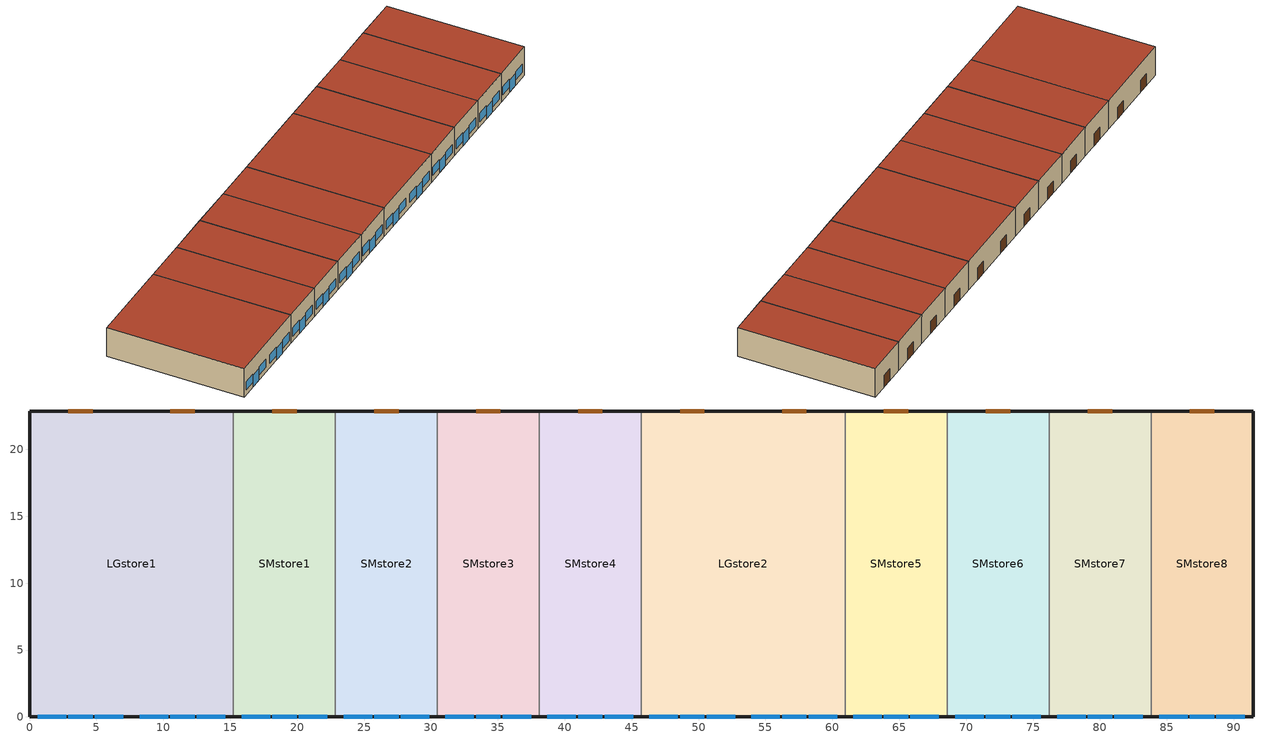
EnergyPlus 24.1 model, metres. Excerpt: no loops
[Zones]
LGstore1
 floor ground (ext-slab): 0,22.86 15.24,22.86 15.24,0 0,0 z0
 wall outside (Steel Frame Non-res Ext Wall): 15.24,22.86 0,22.86 0,0 15.24,0 z0:5.18
 wall to SMstore1 (int-walls): 15.24,0 15.24,22.86 z0:5.18
 window (Window Non-res Fixed): 2.9,0 4.73,0 / 10.52,0 12.35,0 z0:2.13; 0.61,0 2.74,0 / 4.88,0 7.01,0 / 8.23,0 10.36,0 / 12.5,0 14.63,0 z0.91:2.43
 door (Swinging Door Non-res): 4.73,22.86 2.9,22.86 / 12.35,22.86 10.52,22.86 z0:2.13
 roof outside (IEAD Non-res Roof): 15.24,22.86 0,22.86 0,0 15.24,0 z5.18
LGstore2
 floor ground (ext-slab): 45.72,22.86 60.96,22.86 60.96,0 45.72,0 z0
 wall outside (Steel Frame Non-res Ext Wall): 45.72,0 60.96,0 / 60.96,22.86 45.72,22.86 z0:5.18
 wall to SMstore4 (int-walls): 45.72,22.86 45.72,0 z0:5.18
 wall to SMstore5 (int-walls): 60.96,0 60.96,22.86 z0:5.18
 window (Window Non-res Fixed): 48.62,0 50.44,0 / 56.24,0 58.06,0 z0:2.13; 46.33,0 48.46,0 / 50.6,0 52.73,0 / 53.95,0 56.08,0 / 58.22,0 60.35,0 z0.91:2.43
 door (Swinging Door Non-res): 50.44,22.86 48.62,22.86 / 58.06,22.86 56.24,22.86 z0:2.13
 roof outside (IEAD Non-res Roof): 60.96,22.86 45.72,22.86 45.72,0 60.96,0 z5.18
SMstore1
 floor ground (ext-slab): 15.24,22.86 22.86,22.86 22.86,0 15.24,0 z0
 wall outside (Steel Frame Non-res Ext Wall): 15.24,0 22.86,0 / 22.86,22.86 15.24,22.86 z0:5.18
 wall to SMstore2 (int-walls): 22.86,0 22.86,22.86 z0:5.18
 window (Window Non-res Fixed): 18.14,0 19.97,0 z0:2.13; 15.85,0 17.98,0 / 20.12,0 22.25,0 z0.91:2.43
 door (Swinging Door Non-res): 19.97,22.86 18.14,22.86 z0:2.13
 roof outside (IEAD Non-res Roof): 22.86,22.86 15.24,22.86 15.24,0 22.86,0 z5.18
SMstore2
 floor ground (ext-slab): 22.86,22.86 30.48,22.86 30.48,0 22.86,0 z0
 wall outside (Steel Frame Non-res Ext Wall): 22.86,0 30.48,0 / 30.48,22.86 22.86,22.86 z0:5.18
 wall to SMstore3 (int-walls): 30.48,0 30.48,22.86 z0:5.18
 window (Window Non-res Fixed): 25.76,0 27.58,0 z0:2.13; 23.47,0 25.6,0 / 27.74,0 29.87,0 z0.91:2.43
 door (Swinging Door Non-res): 27.58,22.86 25.76,22.86 z0:2.13
 roof outside (IEAD Non-res Roof): 30.48,22.86 22.86,22.86 22.86,0 30.48,0 z5.18
SMstore3
 floor ground (ext-slab): 30.48,22.86 38.1,22.86 38.1,0 30.48,0 z0
 wall outside (Steel Frame Non-res Ext Wall): 30.48,0 38.1,0 / 38.1,22.86 30.48,22.86 z0:5.18
 wall to SMstore4 (int-walls): 38.1,0 38.1,22.86 z0:5.18
 window (Window Non-res Fixed): 33.38,0 35.2,0 z0:2.13; 31.09,0 33.22,0 / 35.36,0 37.49,0 z0.91:2.43
 door (Swinging Door Non-res): 35.2,22.86 33.38,22.86 z0:2.13
 roof outside (IEAD Non-res Roof): 38.1,22.86 30.48,22.86 30.48,0 38.1,0 z5.18
SMstore4
 floor ground (ext-slab): 38.1,22.86 45.72,22.86 45.72,0 38.1,0 z0
 wall outside (Steel Frame Non-res Ext Wall): 38.1,0 45.72,0 / 45.72,22.86 38.1,22.86 z0:5.18
 window (Window Non-res Fixed): 41,0 42.82,0 z0:2.13; 38.71,0 40.84,0 / 42.98,0 45.11,0 z0.91:2.43
 door (Swinging Door Non-res): 42.82,22.86 41,22.86 z0:2.13
 roof outside (IEAD Non-res Roof): 45.72,22.86 38.1,22.86 38.1,0 45.72,0 z5.18
SMstore5
 floor ground (ext-slab): 60.96,22.86 68.58,22.86 68.58,0 60.96,0 z0
 wall outside (Steel Frame Non-res Ext Wall): 60.96,0 68.58,0 / 68.58,22.86 60.96,22.86 z0:5.18
 wall to SMstore6 (int-walls): 68.58,0 68.58,22.86 z0:5.18
 window (Window Non-res Fixed): 63.86,0 65.68,0 z0:2.13; 61.57,0 63.7,0 / 65.84,0 67.97,0 z0.91:2.43
 door (Swinging Door Non-res): 65.68,22.86 63.86,22.86 z0:2.13
 roof outside (IEAD Non-res Roof): 68.58,22.86 60.96,22.86 60.96,0 68.58,0 z5.18
SMstore6
 floor ground (ext-slab): 68.58,22.86 76.2,22.86 76.2,0 68.58,0 z0
 wall outside (Steel Frame Non-res Ext Wall): 68.58,0 76.2,0 / 76.2,22.86 68.58,22.86 z0:5.18
 wall to SMstore7 (int-walls): 76.2,0 76.2,22.86 z0:5.18
 window (Window Non-res Fixed): 71.48,0 73.3,0 z0:2.13; 69.19,0 71.32,0 / 73.46,0 75.59,0 z0.91:2.43
 door (Swinging Door Non-res): 73.3,22.86 71.48,22.86 z0:2.13
 roof outside (IEAD Non-res Roof): 76.2,22.86 68.58,22.86 68.58,0 76.2,0 z5.18
SMstore7
 floor ground (ext-slab): 76.2,22.86 83.82,22.86 83.82,0 76.2,0 z0
 wall outside (Steel Frame Non-res Ext Wall): 76.2,0 83.82,0 / 83.82,22.86 76.2,22.86 z0:5.18
 wall to SMstore8 (int-walls): 83.82,0 83.82,22.86 z0:5.18
 window (Window Non-res Fixed): 79.1,0 80.92,0 z0:2.13; 76.81,0 78.94,0 / 81.08,0 83.21,0 z0.91:2.43
 door (Swinging Door Non-res): 80.92,22.86 79.1,22.86 z0:2.13
 roof outside (IEAD Non-res Roof): 83.82,22.86 76.2,22.86 76.2,0 83.82,0 z5.18
SMstore8
 floor ground (ext-slab): 83.82,22.86 91.44,22.86 91.44,0 83.82,0 z0
 wall outside (Steel Frame Non-res Ext Wall): 83.82,0 91.44,0 91.44,22.86 83.82,22.86 z0:5.18
 window (Window Non-res Fixed): 86.72,0 88.54,0 z0:2.13; 84.43,0 86.56,0 / 88.7,0 90.83,0 z0.91:2.43
 door (Swinging Door Non-res): 88.54,22.86 86.72,22.86 z0:2.13
 roof outside (IEAD Non-res Roof): 91.44,22.86 83.82,22.86 83.82,0 91.44,0 z5.18
[Building]
Ref Bldg Strip Mall New2004_v1.3_5.0: Loads convergence tolerance value=0.04; Maximum number of warmup days=25; Minimum number of warmup days=6; North axis=0; Solar distribution=FullInteriorAndExterior; Temperature convergence tolerance value=0.2; Terrain=City
[Site:GroundTemperature:BuildingSurface]
19.527, 19.502, 19.536, 19.598, 20.002, 21.64, 22.225, 22.375, 21.449, 20.121, 19.802, 19.633
[Site:Location]
USA IL-CHICAGO-OHARE: Elevation=190; Latitude=41.77; Longitude=-87.75; Time zone=-6
[Site:WaterMainsTemperature]
Annual average outdoor air temperature=9.69; Calculation method=Correlation; Maximum difference in monthly average outdoor air temperatures=28.1
[SizingPeriod:DesignDay] Barometric pressure=99063; Day of month=21; Daylight saving time indicator=No; Humidity condition type=WetBulb; Rain indicator=No; Snow indicator=No; Solar model indicator=ASHRAEClearSky
Name | Daily dry bulb temperature range | Day type | Maximum dry bulb temperature | Month | Sky clearness | Wetbulb or dewpoint at maximum dry bulb | Wind direction | Wind speed
CHICAGO Ann Clg .4% Condns WB=>MDB | 10.7 | SummerDesignDay | 31.2 | 7 | 1 | 25.5 | 230 | 5.3
CHICAGO Ann Htg 99.6% Condns DB | 0 | WinterDesignDay | -20.6 | 1 | 0 | -20.6 | 270 | 4.9
[Construction]
IEAD Non-res Roof: Roof Membrane, IEAD NonRes Roof Insulation, Metal Decking
InteriorFurnishings: Std Wood 6inch
Steel Frame Non-res Ext Wall: Wood Siding, Steel Frame NonRes Wall Insulation, 1/2IN Gypsum
Swinging Door Non-res: Opaque Door panel NonRes
Window Non-res Fixed: NonRes Fixed Assembly Window
ext-slab: HW CONCRETE
int-walls: 1/2IN Gypsum, 1/2IN Gypsum
[Material] Thermal absorptance=0.9
Name | Conductivity | Density | Roughness | Solar absorptance | Specific heat | Thickness | Visible absorptance
1/2IN Gypsum | 0.16 | 784.9 | Smooth | 0.92 | 830 | 0.0127 | 0.92
HW CONCRETE | 1.311 | 2240 | Rough | 0.7 | 836.8 | 0.1016 | 0.7
IEAD NonRes Roof Insulation | 0.049 | 265 | MediumRough | 0.7 | 836.8 | 0.127339 | 0.7
Metal Decking | 45.006 | 7680 | MediumSmooth | 0.7 | 418.4 | 0.0015 | 0.3
Roof Membrane | 0.16 | 1121.29 | VeryRough | 0.7 | 1460 | 0.0095 | 0.7
Std Wood 6inch | 0.12 | 540 | MediumSmooth | 0.7 | 1210 | 0.15 | 0.7
Steel Frame NonRes Wall Insulation | 0.049 | 265 | MediumRough | 0.7 | 836.8 | 0.0870565 | 0.7
Wood Siding | 0.11 | 544.62 | MediumSmooth | 0.78 | 1210 | 0.01 | 0.78
[Material:NoMass]
Opaque Door panel NonRes: Roughness=MediumRough; Solar absorptance=0.7; Thermal absorptance=0.9; Thermal resistance=0.101897; Visible absorptance=0.7
[WindowMaterial:SimpleGlazingSystem]
NonRes Fixed Assembly Window: Solar heat gain coefficient=0.39; U factor=3.23646
[AvailabilityManager:NightCycle] Applicability schedule=ALWAYS_ON; Control type=StayOff; Cycling run time=1800; Cycling run time control type=FixedRunTime; Fan schedule=HVACOperationSchd; Thermostat tolerance=1
PSZ-AC_1:1 Availability Manager; PSZ-AC_2:2 Availability Manager; PSZ-AC_3:3 Availability Manager; PSZ-AC_4:4 Availability Manager; PSZ-AC_5:5 Availability Manager; PSZ-AC_6:6 Availability Manager; PSZ-AC_7:7 Availability Manager; PSZ-AC_8:8 Availability Manager; PSZ-AC_9:9 Availability Manager; PSZ-AC_10:10 Availability Manager
[ElectricEquipment] Design level calculation method=Watts/Area; End use subcategory=MiscPlug; Fraction latent=0; Fraction lost=0; Fraction radiant=0.5; Schedule=BLDG_EQUIP_SCH; Watts per floor area=4.3
Name | Zone or zonelist or space or spacelist
LGstore1_MiscPlug_Equip | LGstore1
LGstore2_MiscPlug_Equip | LGstore2
SMstore1_MiscPlug_Equip | SMstore1
SMstore2_MiscPlug_Equip | SMstore2
SMstore3_MiscPlug_Equip | SMstore3
SMstore4_MiscPlug_Equip | SMstore4
SMstore5_MiscPlug_Equip | SMstore5
SMstore6_MiscPlug_Equip | SMstore6
SMstore7_MiscPlug_Equip | SMstore7
SMstore8_MiscPlug_Equip | SMstore8
[Exterior:Lights]
Exterior Facade Lighting: Control option=AstronomicalClock; Design level=11485; End use subcategory=Exterior Facade Lighting; Schedule=ALWAYS_ON
[InternalMass] Construction=InteriorFurnishings
Name | Zone or zonelist | Surface area
LGstore1 Internal Mass | LGstore1 | 696.7728
LGstore2 Internal Mass | LGstore2 | 696.7728
SMstore1 Internal Mass | SMstore1 | 348.3864
SMstore2 Internal Mass | SMstore2 | 348.3864
SMstore3 Internal Mass | SMstore3 | 348.3864
SMstore4 Internal Mass | SMstore4 | 348.3864
SMstore5 Internal Mass | SMstore5 | 348.3864
SMstore6 Internal Mass | SMstore6 | 348.3864
SMstore7 Internal Mass | SMstore7 | 348.3864
SMstore8 Internal Mass | SMstore8 | 348.3864
[Lights] Design level calculation method=Watts/Area; End use subcategory=General; Fraction radiant=0.7; Fraction replaceable=1; Fraction visible=0.2; Return air fraction=0; Return air fraction calculated from plenum temperature=No; Schedule=BLDG_LIGHT_SCH
Name | Watts per floor area | Zone or zonelist or space or spacelist
LGstore1_Lights | 23.99 | LGstore1
LGstore2_Lights | 13.77 | LGstore2
SMstore1_Lights | 23.99 | SMstore1
SMstore2_Lights | 18.29 | SMstore2
SMstore3_Lights | 18.29 | SMstore3
SMstore4_Lights | 18.29 | SMstore4
SMstore5_Lights | 13.77 | SMstore5
SMstore6_Lights | 13.77 | SMstore6
SMstore7_Lights | 13.77 | SMstore7
SMstore8_Lights | 13.77 | SMstore8
[People] Activity level schedule=ACTIVITY_SCH; Air velocity schedule=AIR_VELO_SCH; Clothing insulation calculation method=ClothingInsulationSchedule; Clothing insulation schedule=CLOTHING_SCH; Enable ashrae 55 comfort warnings=No; Floor area per person=6.19; Fraction radiant=0.3; Mean radiant temperature calculation type=EnclosureAveraged; Number of people calculation method=Area/Person; Number of people schedule=BLDG_OCC_SCH; Sensible heat fraction=Autocalculate; Thermal comfort model 1 type=Fanger; Work efficiency schedule=WORK_EFF_SCH
Name | Zone or zonelist or space or spacelist
LGstore1 People | LGstore1
LGstore2 People | LGstore2
SMstore1 People | SMstore1
SMstore2 People | SMstore2
SMstore3 People | SMstore3
SMstore4 People | SMstore4
SMstore5 People | SMstore5
SMstore6 People | SMstore6
SMstore7 People | SMstore7
SMstore8 People | SMstore8
[UtilityCost:Charge:Block] Category variable=EnergyCharges; Season=Annual; Source variable=totalEnergy
Name | Block 1 cost per unit value or variable | Block 2 cost per unit value or variable | Block 3 cost per unit value or variable | Block 4 cost per unit value or variable | Block size 1 value or variable | Block size 2 value or variable | Block size 3 value or variable | Block size 4 value or variable | Tariff | Utility cost charge block | Block size multiplier value or variable
UtilityCost:Charge:Block 1 | 0.108222 | 0.087021 | 0.07842 | 0.05832 | 300 | 700 | 1500 | remaining | PSI_LLF_LowLoadFactorService | AnnualEnergyCharge
UtilityCost:Charge:Block 2 | 0 | 0.051773 | 0.046965 |  | 190 | 110 | remaining |  | PSI_LLF_LowLoadFactorService | AnnualDemandBaseCharge | TotalDemand
UtilityCost:Charge:Block 3 | 0.082409 | 0.072873 | 0.061696 | 0.041179 | 300 | 700 | 1500 | remaining | PSI_CS_CommercialElectricService | AnnualEnergyCharge
[UtilityCost:Charge:Simple] Season=Annual
Name | Category variable | Cost per unit value or variable | Source variable | Tariff | Utility cost charge simple
UtilityCost:Charge:Simple 1 | EnergyCharges | 0.002028 | totalEnergy | PSI_LLF_LowLoadFactorService | FuelCostAdjustEnergyCharge
UtilityCost:Charge:Simple 2 | EnergyCharges | 0.000536 | totalEnergy | PSI_LLF_LowLoadFactorService | QualPollutionControlAdjustEnergyCharge
UtilityCost:Charge:Simple 3 | EnergyCharges | 0.001127 | totalEnergy | PSI_LLF_LowLoadFactorService | SoxNoxRiderAdjustEnergyCharge
UtilityCost:Charge:Simple 4 | EnergyCharges | -0.00037 | totalEnergy | PSI_LLF_LowLoadFactorService | DSMRiderAdjustEnergyCharge
UtilityCost:Charge:Simple 5 | EnergyCharges | -3.1e-05 | totalEnergy | PSI_LLF_LowLoadFactorService | PurchPowerTrackerAdjustEnergyCharge
UtilityCost:Charge:Simple 6 | EnergyCharges | -0.000216 | totalEnergy | PSI_LLF_LowLoadFactorService | MidwestISOAdjustEnergyCharge
UtilityCost:Charge:Simple 7 | EnergyCharges | 0.000833 | totalEnergy | PSI_LLF_LowLoadFactorService | CleanCoalRiderEnergyCharge
UtilityCost:Charge:Simple 8 | Taxes | 0.08 | SubTotal | PSI_LLF_LowLoadFactorService | TaxofeightPercent
UtilityCost:Charge:Simple 9 | EnergyCharges | 0.002028 | totalEnergy | PSI_CS_CommercialElectricService | FuelCostAdjustEnergyCharge
UtilityCost:Charge:Simple 10 | EnergyCharges | 0.000536 | totalEnergy | PSI_CS_CommercialElectricService | QualPollutionControlAdjustEnergyCharge
UtilityCost:Charge:Simple 11 | EnergyCharges | 0.001127 | totalEnergy | PSI_CS_CommercialElectricService | SoxNoxRiderAdjustEnergyCharge
UtilityCost:Charge:Simple 12 | EnergyCharges | 2.1e-05 | totalEnergy | PSI_CS_CommercialElectricService | DSMRiderAdjustEnergyCharge
UtilityCost:Charge:Simple 13 | EnergyCharges | 3.4e-05 | totalEnergy | PSI_CS_CommercialElectricService | PurchPowerTrackerAdjustEnergyCharge
UtilityCost:Charge:Simple 14 | EnergyCharges | -0.000203 | totalEnergy | PSI_CS_CommercialElectricService | MidwestISOAdjustEnergyCharge
UtilityCost:Charge:Simple 15 | EnergyCharges | 0.000807 | totalEnergy | PSI_CS_CommercialElectricService | CleanCoalRiderEnergyCharge
UtilityCost:Charge:Simple 16 | Taxes | 0.08 | SubTotal | PSI_CS_CommercialElectricService | TaxofeightPercent
UtilityCost:Charge:Simple 17 | EnergyCharges | IN_MonthlyGasRates | totalEnergy | IN_EIAMonthlyRateGas | MonthlyRateGasCharge
UtilityCost:Charge:Simple 18 | Taxes | 0.08 | SubTotal | IN_EIAMonthlyRateGas | TaxofEightPercent
[UtilityCost:Qualify] Season=Annual; Threshold test=Count; Threshold value or variable=75; Variable=TotalDemand
Name | Number of months | Qualify type | Tariff | Utility cost qualify
UtilityCost:Qualify 1 | 12 | Minimum | PSI_LLF_LowLoadFactorService | MinDemand75kw
UtilityCost:Qualify 2 | 1 | Maximum | PSI_CS_CommercialElectricService | MaxDemand75kw
[UtilityCost:Tariff]
Name | Conversion factor choice | Group | Monthly charge or variable | Output meter | Demand window length
IN_EIAMonthlyRateGas | MCF | Comm Gas | 0 | NaturalGas:Facility
PSI_CS_CommercialElectricService | kWh | Comm Elect | 9.4 | Electricity:Facility
PSI_LLF_LowLoadFactorService | kWh | Comm Elect | 15 | Electricity:Facility | HalfHour
[UtilityCost:Variable]
IN_MonthlyGasRates: January value=8.22; February value=7.51; March value=8.97; April value=9.01; May value=9.16; June value=10.44; July value=10.32; August value=10.13; September value=9.2; October value=8.18; November value=7.83; December value=7.63; Tariff=IN_EIAMonthlyRateGas; Variable type=Currency
[Zone] Floor area=Autocalculate; Multiplier=1; Part of total floor area=Yes; Type=1
LGstore1; LGstore2; SMstore1; SMstore2; SMstore3; SMstore4; SMstore5; SMstore6; SMstore7; SMstore8
[ZoneInfiltration:DesignFlowRate] Constant term coefficient=1; Design flow rate calculation method=Flow/ExteriorArea; Flow rate per exterior surface area=0.000302; Schedule=INFIL_HALF_ON_SCH; Temperature term coefficient=0; Velocity squared term coefficient=0; Velocity term coefficient=0
Name | Zone or zonelist or space or spacelist
LGstore1_Infiltration | LGstore1
LGstore2_Infiltration | LGstore2
SMstore1_Infiltration | SMstore1
SMstore2_Infiltration | SMstore2
SMstore3_Infiltration | SMstore3
SMstore4_Infiltration | SMstore4
SMstore5_Infiltration | SMstore5
SMstore6_Infiltration | SMstore6
SMstore7_Infiltration | SMstore7
SMstore8_Infiltration | SMstore8
[Schedule:Compact]
ACTIVITY_SCH: Through: 12/31, For: AllDays, Until: 24:00, 120
AIR_VELO_SCH: Through: 12/31, For: AllDays, Until: 24:00, 0.2
ALWAYS_ON: Through: 12/31, For: AllDays, Until: 24:00, 1
BLDG_EQUIP_SCH: Through: 12/31, For: Weekdays, Until: 07:00, 0.2, Until: 08:00, 0.4, Until: 09:00, 0.7, Until: 18:00, 0.9, Until: 20:00, 0.8, Until: 21:00, 0.7, Until: 22:00, 0.4, Until: 24:00, 0.2, For: Saturday, Until: 07:00, 0.15, Until: 08:00, 0.3, Until: 09:00, 0.5, Until: 10:00, 0.8, Until: 18:00, 0.9, Until: 19:00, 0.7, Until: 21:00, 0.5, Until: 22:00, 0.3, Until: 24:00, 0.15, For: SummerDesignDay, Until: 24:00, 1, For: WinterDesignDay, Until: 24:00, 0, For: Sunday Holidays AllOtherDays, Until: 08:00, 0.15, Until: 10:00, 0.3, Until: 12:00, 0.6, Until: 17:00, 0.8, Until: 18:00, 0.6, Until: 19:00, 0.4, Until: 24:00, 0.15
BLDG_LIGHT_SCH: Through: 12/31, For: Weekdays, Until: 07:00, 0.05, Until: 08:00, 0.2, Until: 09:00, 0.5, Until: 18:00, 0.9, Until: 20:00, 0.6, Until: 21:00, 0.5, Until: 22:00, 0.2, Until: 24:00, 0.05, For: Saturday, Until: 07:00, 0.05, Until: 08:00, 0.1, Until: 09:00, 0.3, Until: 10:00, 0.6, Until: 18:00, 0.9, Until: 19:00, 0.5, Until: 21:00, 0.3, Until: 22:00, 0.1, Until: 24:00, 0.05, For: SummerDesignDay, Until: 24:00, 1, For: WinterDesignDay, Until: 24:00, 0, For: Sunday Holidays AllOtherDays, Until: 08:00, 0.05, Until: 10:00, 0.1, Until: 12:00, 0.4, Until: 17:00, 0.6, Until: 18:00, 0.4, Until: 19:00, 0.2, Until: 24:00, 0.05
BLDG_OCC_SCH: Through: 12/31, For: Weekdays, Until: 07:00, 0, Until: 08:00, 0.1, Until: 09:00, 0.2, Until: 11:00, 0.5, Until: 15:00, 0.7, Until: 16:00, 0.8, Until: 17:00, 0.7, Until: 19:00, 0.5, Until: 21:00, 0.3, Until: 24:00, 0, For: SummerDesignDay WinterDesignDay, Until: 24:00, 1, For: Saturday, Until: 07:00, 0, Until: 08:00, 0.1, Until: 09:00, 0.2, Until: 10:00, 0.5, Until: 11:00, 0.6, Until: 17:00, 0.8, Until: 18:00, 0.6, Until: 21:00, 0.2, Until: 22:00, 0.1, Until: 24:00, 0, For: AllOtherDays, Until: 09:00, 0, Until: 10:00, 0.1, Until: 12:00, 0.2, Until: 17:00, 0.4, Until: 18:00, 0.2, Until: 19:00, 0.1, Until: 24:00, 0
CLOTHING_SCH: Through: 04/30, For: AllDays, Until: 24:00, 1, Through: 09/30, For: AllDays, Until: 24:00, 0.5, Through: 12/31, For: AllDays, Until: 24:00, 1
HVACOperationSchd: Through: 12/31, For: Weekdays SummerDesignDay, Until: 06:00, 0, Until: 21:00, 1, Until: 24:00, 0, For: Saturday WinterDesignDay, Until: 06:00, 0, Until: 22:00, 1, Until: 24:00, 0, For: AllOtherDays, Until: 08:00, 0, Until: 19:00, 1, Until: 24:00, 0
INFIL_HALF_ON_SCH: Through: 12/31, For: Weekdays SummerDesignDay, Until: 06:00, 1, Until: 21:00, 0.5, Until: 24:00, 1, For: Saturday, Until: 06:00, 1, Until: 22:00, 0.5, Until: 24:00, 1, For: WinterDesignDay, Until: 24:00, 1, For: Sunday Holidays AllOtherDays, Until: 08:00, 1, Until: 17:00, 0.5, Until: 24:00, 1
WORK_EFF_SCH: Through: 12/31, For: AllDays, Until: 24:00, 0
